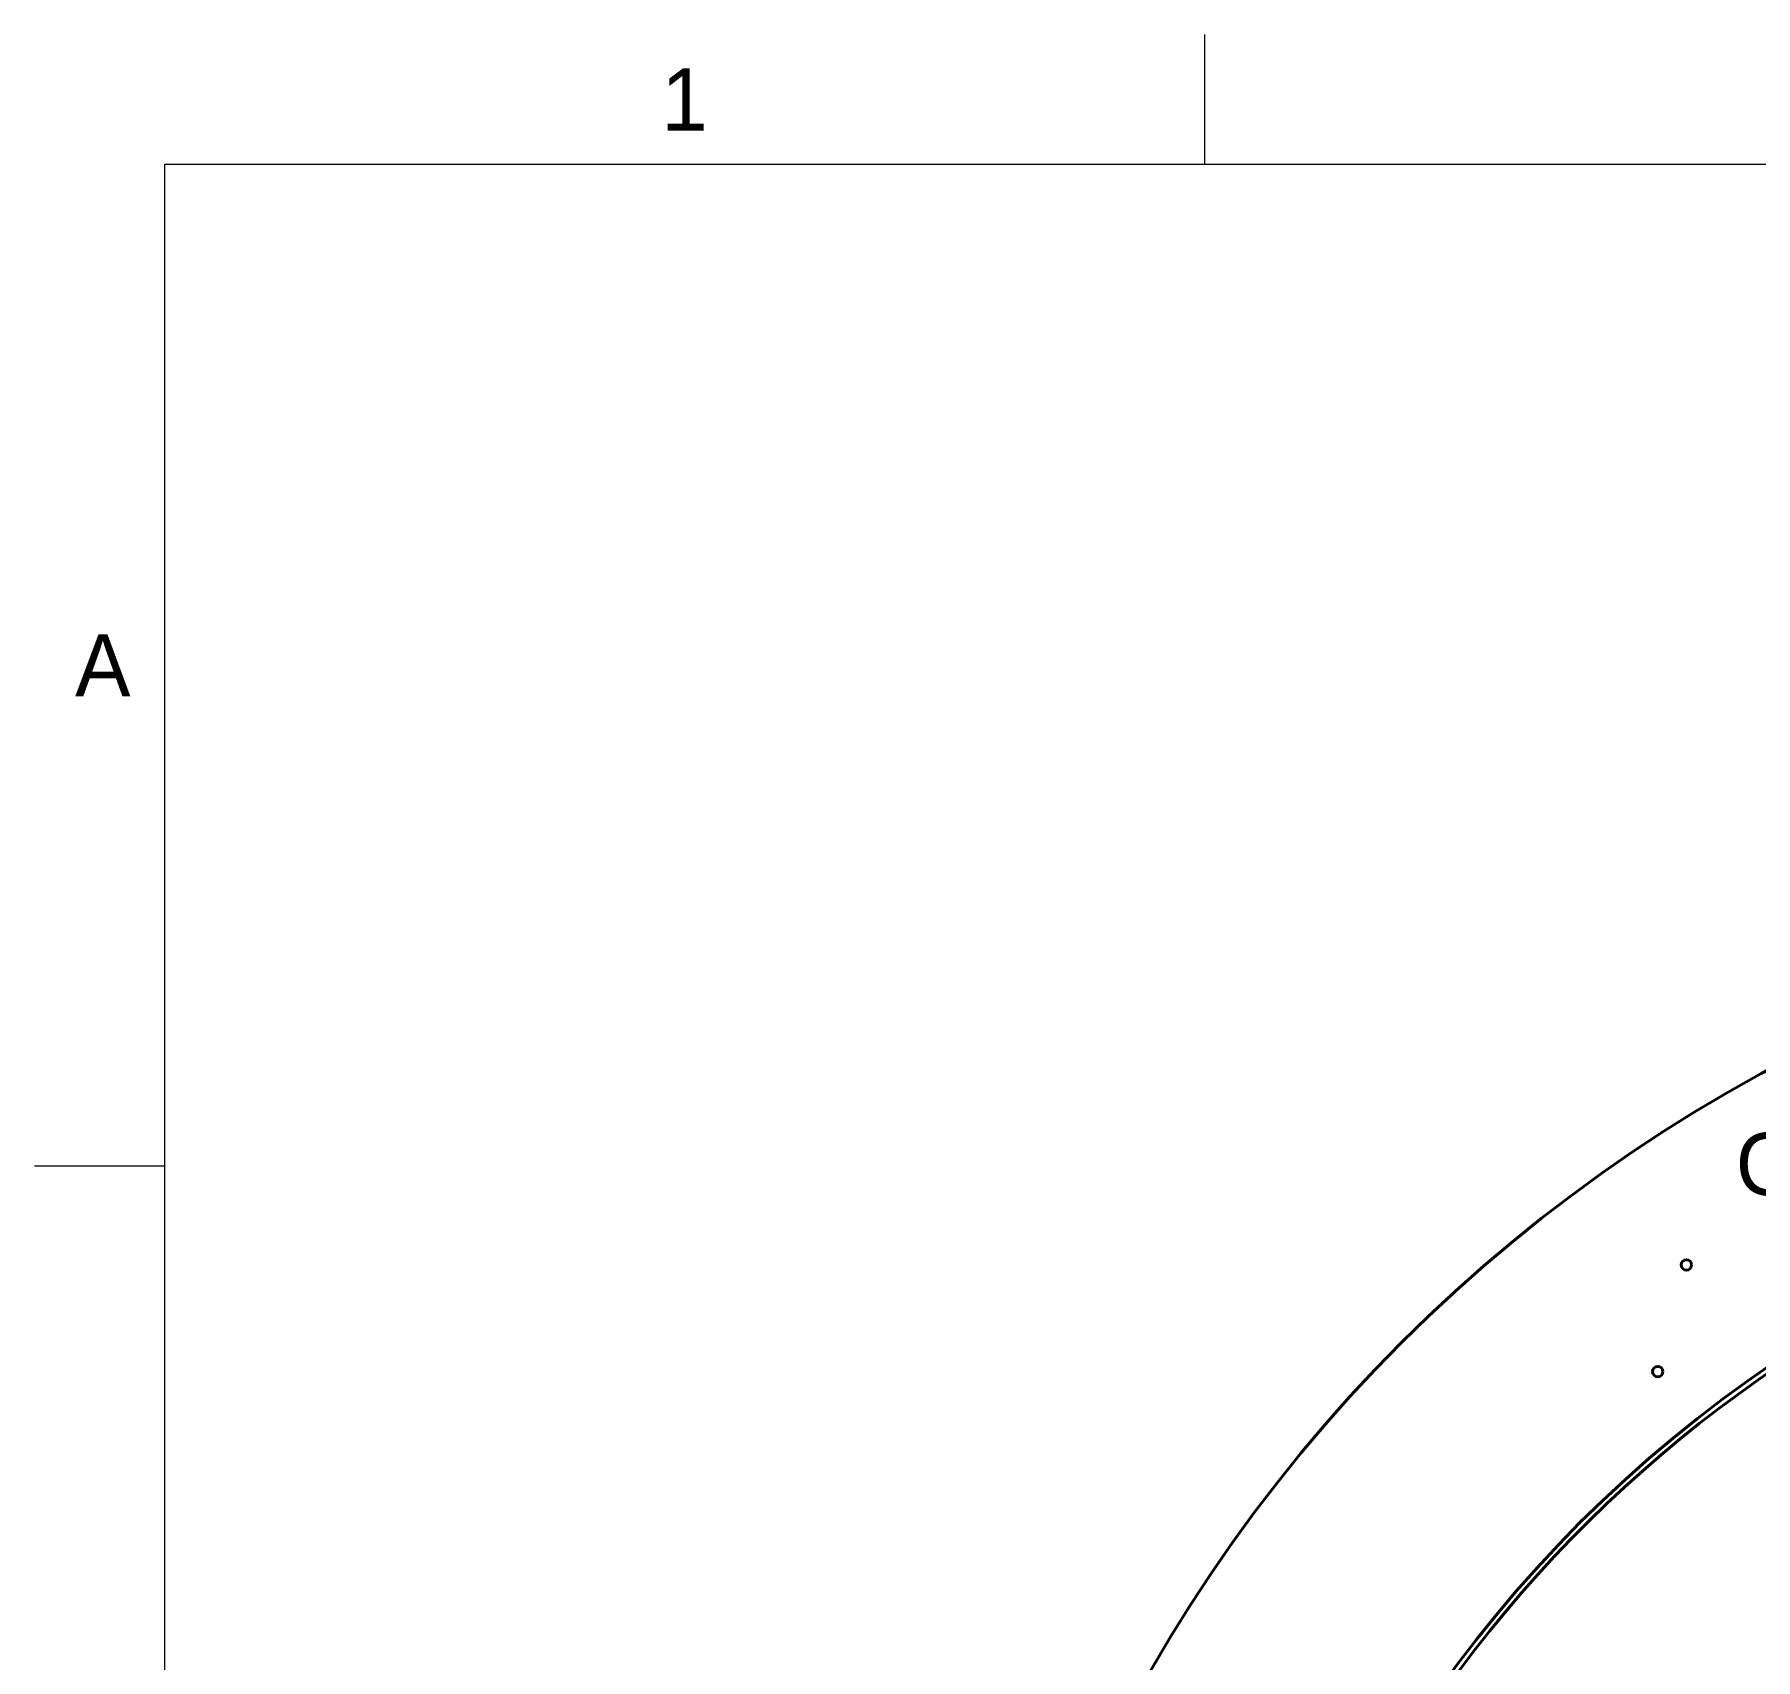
# Model space of a CAD drawing. Header units: millimetres. Extents: x 15 to 205, y 5 to 292.
# Drawn here: x 15 to 81.2, y 229.5 to 292 of the extents above; entities that cross this region are included whole.
import ezdxf

# ---------------------------------------------------------------- set-up
doc = ezdxf.new("R2010")
doc.units = ezdxf.units.MM
for name, color, linetype in [('Annotations', 7, 'Continuous'), ('Border', 7, 'Continuous'), ('Geometries', 7, 'Continuous')]:
    doc.layers.add(name, color=color, linetype=linetype)
doc.styles.add('Shapr0', font='txt', dxfattribs={"height": 2.3925})

msp = doc.modelspace()

# ---------------------------------------------------------------- linework, layer by layer
at = {"layer": 'Border', "linetype": 'Continuous', "lineweight": 15}
for p, q in [((60, 287), (60, 292)), ((200, 287), (20, 287)), ((20, 287), (20, 10)), ((20, 248.5), (15, 248.5))]:
    msp.add_line(p, q, dxfattribs=at)
at = {"layer": 'Geometries', "linetype": 'Continuous', "lineweight": 40}
for centre, radius in [((110, 199.295), 60), ((109.942, 199.31), 50.2), ((78.523, 244.701), 0.2), ((77.423, 240.601), 0.2)]:
    msp.add_circle(centre, radius, dxfattribs=at)
msp.add_arc((109.942, 199.31), 50, 309.6552, 230.14921, dxfattribs=at)

# ---------------------------------------------------------------- texts
at = {"layer": 'Annotations', "linetype": 'Continuous', "lineweight": 15, "insert": (80.421, 248.563), "char_height": 1.79438, "width": 84.66672, "attachment_point": 4}
msp.add_mtext('{\\fSF-Mono-Regular-Extended.ttf|b0|i0|c0|p0;\\H1.333333x;GND}', dxfattribs=at)
at = {"layer": 'Border', "linetype": 'Continuous', "lineweight": 15, "char_height": 2.393, "width": 2.3925, "style": 'Shapr0'}
for s, insert, attachment_point in [('1', (40, 288.304), 8), ('A', (18.696, 267.75), 6)]:
    msp.add_mtext(s, dxfattribs=dict(at, insert=insert, attachment_point=attachment_point))

doc.saveas('drawing.dxf')
